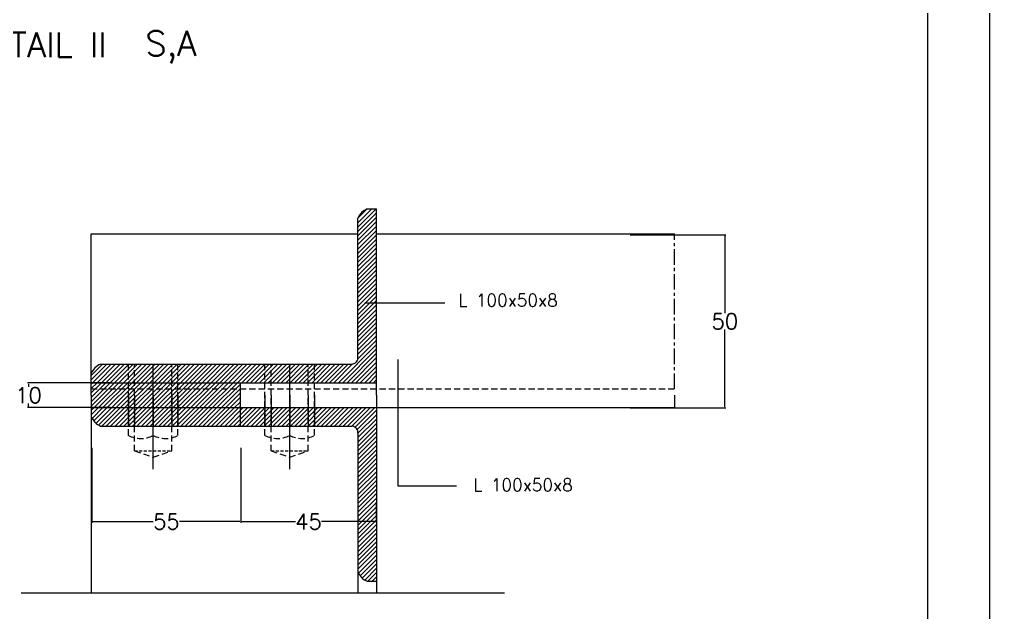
# Model space of a CAD drawing. Header units: metres. Extents: x 444 to 3227, y -3167 to -392.
# Drawn here: x 3060.3 to 3216.6, y -2129.2 to -2033.6 of the extents above; entities that cross this region are included whole.
import ezdxf

# ---------------------------------------------------------------- set-up
doc = ezdxf.new("R2010")
doc.units = ezdxf.units.M
doc.linetypes.add('CENTERX2', pattern=[4, 2.5, -0.5, 0.5, -0.5])
doc.linetypes.add('DASHEDX2', pattern=[1.5, 1, -0.5])
doc.layers.get('DEFPOINTS').update_dxf_attribs({"linetype": 'CONTINUOUS'})
for name, color, linetype in [('BANGUNAN', 7, 'CONTINUOUS'), ('DIMENSI', 7, 'CONTINUOUS'), ('KOP', 7, 'CONTINUOUS'), ('TEX', 7, 'CONTINUOUS')]:
    doc.layers.add(name, color=color, linetype=linetype)
doc.styles.get("Standard").update_dxf_attribs({"font": 'Simplex.shx', "height": 2.5})
doc.dimstyles.get("Standard").update_dxf_attribs({"dimtxt": 0.18, "dimasz": 0.18, "dimexe": 0.18, "dimexo": 0.0625, "dimgap": 0.09, "dimtad": 0, "dimtih": 1, "dimtoh": 1, "dimdec": 4, "dimzin": 0, "dimdsep": 46, "dimtxsty": 'Standard', "dimcen": 0.09, "dimadec": 0, "dimazin": 0, "dimtfac": 1, "dimtdec": 4, "dimtofl": 0, "dimtmove": 0, "dimatfit": 3, "dimfxl": 1, "dimtolj": 1, "dimtzin": 0, "dimarcsym": 0})
pattern_1 = [(45, (1992.79944, -2820.026), (-0.35355339, 0.35355339), [])]

# ---------------------------------------------------------------- blocks, each defined once
blk = doc.blocks.new('*D231')
at = {"layer": 'DEFPOINTS', "color": 0}
for p in [(3158.65, -2068.36), (3158.65, -2096.25), (3173.95, -2096.25)]:
    blk.add_point(p, dxfattribs=at)
at = {"layer": 'DIMENSI', "color": 0, "lineweight": -2}
for p, q in [((3158.71, -2068.36), (3174.13, -2068.36)), ((3173.95, -2068.54), (3173.95, -2080.96)), ((3173.95, -2096.07), (3173.95, -2083.64)), ((3158.71, -2096.25), (3174.13, -2096.25))]:
    blk.add_line(p, q, dxfattribs=at)
at = {"layer": 'DIMENSI', "color": 0}
for points in [[(3173.92, -2068.54), (3173.98, -2068.54), (3173.95, -2068.36)], [(3173.92, -2096.07), (3173.98, -2096.07), (3173.95, -2096.25)]]:
    blk.add_solid(points, dxfattribs=at)
at = {"layer": 'DIMENSI', "color": 0, "insert": (3173.95, -2082.3), "char_height": 2.5, "attachment_point": 5}
blk.add_mtext('\\A1;50', dxfattribs=at)
blk = doc.blocks.new('*D232')
at = {"layer": 'DEFPOINTS', "color": 0}
for p in [(3071.92, -2102.64), (3095.98, -2102.64), (3095.98, -2114.58)]:
    blk.add_point(p, dxfattribs=at)
at = {"layer": 'DIMENSI', "color": 0, "lineweight": -2}
for p, q in [((3071.92, -2102.71), (3071.92, -2114.76)), ((3095.98, -2102.71), (3095.98, -2114.76)), ((3072.1, -2114.58), (3081.84, -2114.58)), ((3095.8, -2114.58), (3086.07, -2114.58))]:
    blk.add_line(p, q, dxfattribs=at)
at = {"layer": 'DIMENSI', "color": 0}
for points in [[(3072.1, -2114.55), (3072.1, -2114.61), (3071.92, -2114.58)], [(3095.8, -2114.55), (3095.8, -2114.61), (3095.98, -2114.58)]]:
    blk.add_solid(points, dxfattribs=at)
at = {"layer": 'DIMENSI', "color": 0, "insert": (3083.95, -2114.58), "char_height": 2.5, "attachment_point": 5}
blk.add_mtext('\\A1;55', dxfattribs=at)
blk = doc.blocks.new('*D233')
at = {"layer": 'DEFPOINTS', "color": 0}
for p in [(3074.99, -2092.23), (3061.74, -2096.21), (3074.99, -2096.21)]:
    blk.add_point(p, dxfattribs=at)
at = {"layer": 'DIMENSI', "color": 0, "lineweight": -2}
for p, q in [((3074.93, -2092.23), (3061.56, -2092.23)), ((3061.74, -2092.41), (3061.74, -2092.88)), ((3074.93, -2096.21), (3061.56, -2096.21)), ((3061.74, -2096.03), (3061.74, -2095.56))]:
    blk.add_line(p, q, dxfattribs=at)
at = {"layer": 'DIMENSI', "color": 0}
for points in [[(3061.71, -2092.41), (3061.77, -2092.41), (3061.74, -2092.23)], [(3061.71, -2096.03), (3061.77, -2096.03), (3061.74, -2096.21)]]:
    blk.add_solid(points, dxfattribs=at)
at = {"layer": 'DIMENSI', "color": 0, "insert": (3061.74, -2094.22), "char_height": 2.5, "attachment_point": 5}
blk.add_mtext('\\A1;10', dxfattribs=at)
blk = doc.blocks.new('*D234')
at = {"layer": 'DEFPOINTS', "color": 0}
for p in [(3095.98, -2111.37), (3117.74, -2111.37), (3117.74, -2114.58)]:
    blk.add_point(p, dxfattribs=at)
at = {"layer": 'DIMENSI', "color": 0, "lineweight": -2}
for p, q in [((3095.98, -2111.43), (3095.98, -2114.76)), ((3117.74, -2111.43), (3117.74, -2114.76)), ((3096.16, -2114.58), (3104.75, -2114.58)), ((3117.56, -2114.58), (3108.98, -2114.58))]:
    blk.add_line(p, q, dxfattribs=at)
at = {"layer": 'DIMENSI', "color": 0}
for points in [[(3096.16, -2114.55), (3096.16, -2114.61), (3095.98, -2114.58)], [(3117.56, -2114.55), (3117.56, -2114.61), (3117.74, -2114.58)]]:
    blk.add_solid(points, dxfattribs=at)
at = {"layer": 'DIMENSI', "color": 0, "insert": (3106.86, -2114.58), "char_height": 2.5, "attachment_point": 5}
blk.add_mtext('\\A1;45', dxfattribs=at)

msp = doc.modelspace()

# ---------------------------------------------------------------- hatches: boundary and pattern name
at = {"layer": 'BANGUNAN'}
h = msp.add_hatch(dxfattribs=at)
h.set_pattern_fill('ANSI31', color=1, scale=4, style=0)
h.set_pattern_definition(pattern_1)
h.paths.add_polyline_path([(3117.82689, -2064.18718), (3116.32689, -2064.18718, 0.214577936), (3114.82689, -2065.68718), (3114.82689, -2088.14531, -0.426276609), (3113.78502, -2089.18718), (3107.82689, -2089.18718), (3107.82689, -2092.18718), (3117.82689, -2092.18718)])
h.paths.add_polyline_path([(3107.82689, -2089.18718), (3106.82689, -2089.18718), (3106.82689, -2092.18718), (3107.82689, -2092.18718)])
h.paths.add_polyline_path([(3106.82689, -2092.18718), (3106.82689, -2089.18718), (3103.82689, -2089.18718), (3103.82689, -2092.18718)])
h.paths.add_polyline_path([(3100.82689, -2092.18718), (3103.82689, -2092.18718), (3103.82689, -2089.18718), (3100.82689, -2089.18718)])
h.paths.add_polyline_path([(3100.82689, -2089.18718), (3099.82689, -2089.18718), (3099.82689, -2092.18718), (3100.82689, -2092.18718)])
h.paths.add_polyline_path([(3085.82689, -2089.18718), (3085.82689, -2092.18718), (3099.82689, -2092.18718), (3099.82689, -2089.18718)])
h.paths.add_polyline_path([(3084.82689, -2092.18718), (3085.82689, -2092.18718), (3085.82689, -2089.18718), (3084.82689, -2089.18718)])
h.paths.add_polyline_path([(3081.82689, -2092.18718), (3084.82689, -2092.18718), (3084.82689, -2089.18718), (3081.82689, -2089.18718)])
h.paths.add_polyline_path([(3078.82689, -2092.18718), (3081.82689, -2092.18718), (3081.82689, -2089.18718), (3078.82689, -2089.18718)])
h.paths.add_polyline_path([(3078.82689, -2089.18718), (3077.82689, -2089.18718), (3077.82689, -2092.18718), (3078.82689, -2092.18718)])
h.paths.add_polyline_path([(3077.82689, -2092.18718), (3077.82689, -2089.18718), (3073.32689, -2089.18718, 0.186406674), (3071.82689, -2090.68718), (3071.82689, -2092.18718)])
at = {"layer": 'BANGUNAN', "ltscale": 0.5}
h = msp.add_hatch(dxfattribs=at)
h.set_pattern_fill('ANSI31', color=1, scale=4, style=0)
h.set_pattern_definition(pattern_1)
h.paths.add_polyline_path([(3095.82689, -2093.18718), (3085.82689, -2093.18718), (3085.82689, -2096.18718), (3095.82689, -2096.18718)])
h.paths.add_polyline_path([(3095.82689, -2092.18718), (3085.82689, -2092.18718), (3085.82689, -2093.18718), (3095.82689, -2093.18718)])
h.paths.add_polyline_path([(3085.82689, -2092.18718), (3084.82689, -2092.18718), (3084.82689, -2093.18718), (3085.82689, -2093.18718)])
h.paths.add_polyline_path([(3085.82689, -2094.18718), (3085.82689, -2093.18718), (3084.82689, -2093.18718), (3084.82689, -2096.18718), (3085.82689, -2096.18718)])
h.paths.add_polyline_path([(3084.82689, -2094.18718), (3084.82689, -2093.18718), (3081.82689, -2093.18718), (3081.82689, -2096.18718), (3084.82689, -2096.18718)])
h.paths.add_polyline_path([(3084.82689, -2092.18718), (3081.82689, -2092.18718), (3081.82689, -2093.18718), (3084.82689, -2093.18718)])
h.paths.add_polyline_path([(3081.82689, -2092.18718), (3078.82689, -2092.18718), (3078.82689, -2093.18718), (3081.82689, -2093.18718)])
h.paths.add_polyline_path([(3081.82689, -2094.18718), (3081.82689, -2093.18718), (3078.82689, -2093.18718), (3078.82689, -2096.18718), (3081.82689, -2096.18718)])
h.paths.add_polyline_path([(3078.82689, -2094.18718), (3078.82689, -2093.18718), (3077.82689, -2093.18718), (3077.82689, -2096.18718), (3078.82689, -2096.18718)])
h.paths.add_polyline_path([(3078.82689, -2092.18718), (3077.82689, -2092.18718), (3077.82689, -2093.18718), (3078.82689, -2093.18718)])
h.paths.add_polyline_path([(3077.82689, -2092.18718), (3071.82689, -2092.18718), (3071.82689, -2093.18718), (3077.82689, -2093.18718)])
h.paths.add_polyline_path([(3077.82689, -2094.18718), (3077.82689, -2093.18718), (3071.82689, -2093.18718), (3071.82689, -2094.18718), (3071.82689, -2096.18718), (3077.82689, -2096.18718)])
at = {"layer": 'BANGUNAN'}
h = msp.add_hatch(dxfattribs=at)
h.set_pattern_fill('ANSI31', color=1, scale=4, style=0)
h.set_pattern_definition(pattern_1)
h.paths.add_polyline_path([(3107.82689, -2096.18718), (3107.82689, -2099.18718), (3113.78502, -2099.18718, -0.426276609), (3114.82689, -2100.22906), (3114.82689, -2122.68718, 0.214577936), (3116.32689, -2124.18718), (3117.82689, -2124.18718), (3117.82689, -2096.18718)])
h.paths.add_polyline_path([(3107.82689, -2096.18718), (3106.82689, -2096.18718), (3106.82689, -2099.18718), (3107.82689, -2099.18718)])
h.paths.add_polyline_path([(3106.82689, -2096.18718), (3103.82689, -2096.18718), (3103.82689, -2099.18718), (3106.82689, -2099.18718)])
h.paths.add_polyline_path([(3103.82689, -2099.18718), (3103.82689, -2096.18718), (3100.82689, -2096.18718), (3100.82689, -2099.18718)])
h.paths.add_polyline_path([(3100.82689, -2096.18718), (3099.82689, -2096.18718), (3099.82689, -2099.18718), (3100.82689, -2099.18718)])
h.paths.add_polyline_path([(3099.82689, -2099.18718), (3099.82689, -2096.18718), (3085.82689, -2096.18718), (3085.82689, -2099.18718)])
h.paths.add_polyline_path([(3084.82689, -2099.18718), (3085.82689, -2099.18718), (3085.82689, -2096.18718), (3084.82689, -2096.18718)])
h.paths.add_polyline_path([(3084.82689, -2096.18718), (3081.82689, -2096.18718), (3081.82689, -2099.18718), (3084.82689, -2099.18718)])
h.paths.add_polyline_path([(3081.82689, -2096.18718), (3078.82689, -2096.18718), (3078.82689, -2099.18718), (3081.82689, -2099.18718)])
h.paths.add_polyline_path([(3077.82689, -2099.18718), (3078.82689, -2099.18718), (3078.82689, -2096.18718), (3077.82689, -2096.18718)])
h.paths.add_polyline_path([(3071.82689, -2096.18718), (3071.82689, -2097.61802, 0.192779532), (3073.35277, -2099.18718), (3077.82689, -2099.18718), (3077.82689, -2096.18718)])

# ---------------------------------------------------------------- linework, layer by layer
at = {"layer": 'BANGUNAN', "color": 2, "linetype": 'ByBlock', "ltscale": 0.5}
for p, q in [((3116.32689, -2064.18718), (3117.82689, -2064.18718)), ((3073.32689, -2089.18718), (3113.82689, -2089.18718)), ((3071.8143, -2092.18718), (3117.82689, -2092.18718)), ((3071.8143, -2096.18718), (3165.82689, -2096.18718)), ((3073.32689, -2099.18718), (3113.82689, -2099.18718)), ((3116.32689, -2124.18718), (3117.82689, -2124.18718))]:
    msp.add_line(p, q, dxfattribs=at)
at = {"layer": 'BANGUNAN', "color": 2}
for p, q in [((3117.82689, -2094.18718), (3117.82689, -2064.18718)), ((3114.82689, -2088.18718), (3114.82689, -2065.68718)), ((3071.82689, -2094.18718), (3071.82689, -2068.18718)), ((3095.82689, -2092.18718), (3095.82689, -2099.18718)), ((3071.82689, -2094.18718), (3071.82689, -2126.07031)), ((3077.82689, -2094.18718), (3077.82689, -2099.18718)), ((3078.82689, -2094.18718), (3078.82689, -2099.18718)), ((3084.82689, -2094.18718), (3084.82689, -2099.18718)), ((3085.82689, -2094.18718), (3085.82689, -2099.18718)), ((3099.82689, -2094.18718), (3099.82689, -2099.18718)), ((3100.82689, -2094.18718), (3100.82689, -2099.18718)), ((3106.82689, -2094.18718), (3106.82689, -2099.18718)), ((3107.82689, -2094.18718), (3107.82689, -2099.18718)), ((3117.82689, -2094.18718), (3117.82689, -2126.07031)), ((3165.82689, -2094.18718), (3165.82689, -2096.18718)), ((3114.82689, -2100.18718), (3114.82689, -2126.07031))]:
    msp.add_line(p, q, dxfattribs=at)
at = {"layer": 'BANGUNAN', "color": 1, "linetype": 'ByBlock', "ltscale": 0.5}
for p, q in [((3071.8143, -2068.18718), (3114.82689, -2068.18718)), ((3117.82689, -2068.18718), (3165.82689, -2068.18718))]:
    msp.add_line(p, q, dxfattribs=at)
at = {"layer": 'BANGUNAN', "color": 2, "linetype": 'CENTERX2'}
msp.add_line((3165.82689, -2093.18718), (3165.82689, -2068.18718), dxfattribs=at)
at = {"layer": 'BANGUNAN', "color": 2, "linetype": 'DASHEDX2'}
for p, q in [((3077.82689, -2100.68718), (3077.82689, -2089.18718)), ((3078.82689, -2103.18718), (3078.82689, -2089.18718)), ((3084.82689, -2103.18718), (3084.82689, -2089.18718)), ((3085.82689, -2100.68718), (3085.82689, -2089.18718)), ((3099.82689, -2100.68718), (3099.82689, -2089.18718)), ((3100.82689, -2103.18718), (3100.82689, -2089.18718)), ((3106.82689, -2103.18718), (3106.82689, -2089.18718)), ((3107.82689, -2100.68718), (3107.82689, -2089.18718)), ((3071.8143, -2093.18718), (3165.82689, -2093.18718)), ((3078.82689, -2103.18718), (3081.82689, -2104.18718)), ((3081.82689, -2104.18718), (3084.82689, -2103.18718)), ((3100.82689, -2103.18718), (3103.82689, -2104.18718)), ((3103.82689, -2104.18718), (3106.82689, -2103.18718))]:
    msp.add_line(p, q, dxfattribs=at)
at = {"layer": 'BANGUNAN', "color": 1}
for p, q in [((3081.82689, -2106.11769), (3081.82689, -2089.18718)), ((3081.82689, -2094.18718), (3081.82689, -2099.18718)), ((3103.82689, -2094.18718), (3103.82689, -2099.18718))]:
    msp.add_line(p, q, dxfattribs=at)
at = {"layer": 'BANGUNAN', "color": 1, "linetype": 'ByBlock'}
msp.add_line((3103.82689, -2106.11769), (3103.82689, -2089.18718), dxfattribs=at)
at = {"layer": 'BANGUNAN', "color": 2, "linetype": 'DASHEDX2', "ltscale": 0.5}
for p, q in [((3078.82689, -2103.18718), (3084.82689, -2103.18718)), ((3100.82689, -2103.18718), (3106.82689, -2103.18718))]:
    msp.add_line(p, q, dxfattribs=at)
at = {"layer": 'BANGUNAN', "color": 2}
for centre, radius, start, end in [((3117.24404, -2066.60433), 2.5853, 110.7784717, 159.2215283), ((3113.80595, -2088.16624), 1.02115, 271.1748348, 7.8615718), ((3074.51872, -2091.87901), 2.94387, 113.8817443, 156.1182557), ((3074.54911, -2096.49736), 2.94387, 202.375606, 246.0219863), ((3113.80595, -2100.20812), 1.02115, 352.1384282, 88.8251652), ((3117.24404, -2121.77003), 2.5853, 200.7784717, 249.2215283)]:
    msp.add_arc(centre, radius, start, end, dxfattribs=at)
at = {"layer": 'BANGUNAN', "color": 2, "linetype": 'DASHEDX2'}
for centre in [(3079.82689, -2096.93718), (3083.82689, -2096.93718), (3101.82689, -2096.93718), (3105.82689, -2096.93718)]:
    msp.add_arc(centre, 4.25, 241.9275131, 298.0724869, dxfattribs=at)
at = {"layer": 'KOP', "color": 9}
msp.add_lwpolyline([(3216.62077, -1823.51517), (3216.62077, -2417.51517), (2375.62077, -2417.51517), (2375.62077, -1823.51517)], close=True, dxfattribs=at)
at = {"layer": 'KOP', "color": 130}
msp.add_lwpolyline([(2425.62077, -2407.51517), (2425.62077, -1833.51517), (3206.62077, -1833.51517), (3206.62077, -2407.51517)], close=True, dxfattribs=at)
at = {"layer": 'TEX', "color": 2}
for p, q in [((3128.84946, -2079.35188), (3115.96353, -2079.35188)), ((3121.33267, -2108.85144), (3121.33267, -2088.46993)), ((3130.72866, -2108.85144), (3121.33267, -2108.85144)), ((3060.57843, -2126.07031), (3138.47018, -2126.07031))]:
    msp.add_line(p, q, dxfattribs=at)

# ---------------------------------------------------------------- texts
for s, height, p in [('S,A', 4, (3080.56678, -2039.48159)), ('DETAIL II', 4, (3051.90068, -2039.71592)), ('L 100x50x8', 2, (3130.99712, -2079.88824)), ('L 100x50x8', 2, (3133.41323, -2109.65597))]:
    msp.add_text(s, height=height, dxfattribs=at).set_placement(p)

# ---------------------------------------------------------------- dimensions: what is measured, and where the dimension line sits
at = {"layer": 'DIMENSI', "color": 2}
for p1, p2, distance, text, picture, middle in [((3158.64819, -2068.35659), (3158.64819, -2096.24708), 15.30205, '50', '*D231', (3173.95024, -2082.30184)), ((3071.9249, -2102.64299), (3095.98249, -2102.64299), -11.93975, '55', '*D232', (3083.95369, -2114.58274)), ((3095.98249, -2111.36819), (3117.74159, -2111.36819), -3.21455, '45', '*D234', (3106.86204, -2114.58274))]:
    dim = msp.add_aligned_dim(p1=p1, p2=p2, distance=distance, text=text, dimstyle='Standard', dxfattribs=at)
    dim.commit()
    dim.dimension.update_dxf_attribs({"geometry": picture, "text_midpoint": middle})
dim = msp.add_linear_dim(base=(3061.73522, -2096.21389), p1=(3074.98956, -2092.23398), p2=(3074.98956, -2096.21389), angle=270, text='10', dimstyle='Standard', dxfattribs=at)
dim.commit()
dim.dimension.update_dxf_attribs({"geometry": '*D233', "text_midpoint": (3061.73522, -2094.22393), "dimtype": 161})

doc.saveas('drawing.dxf')
